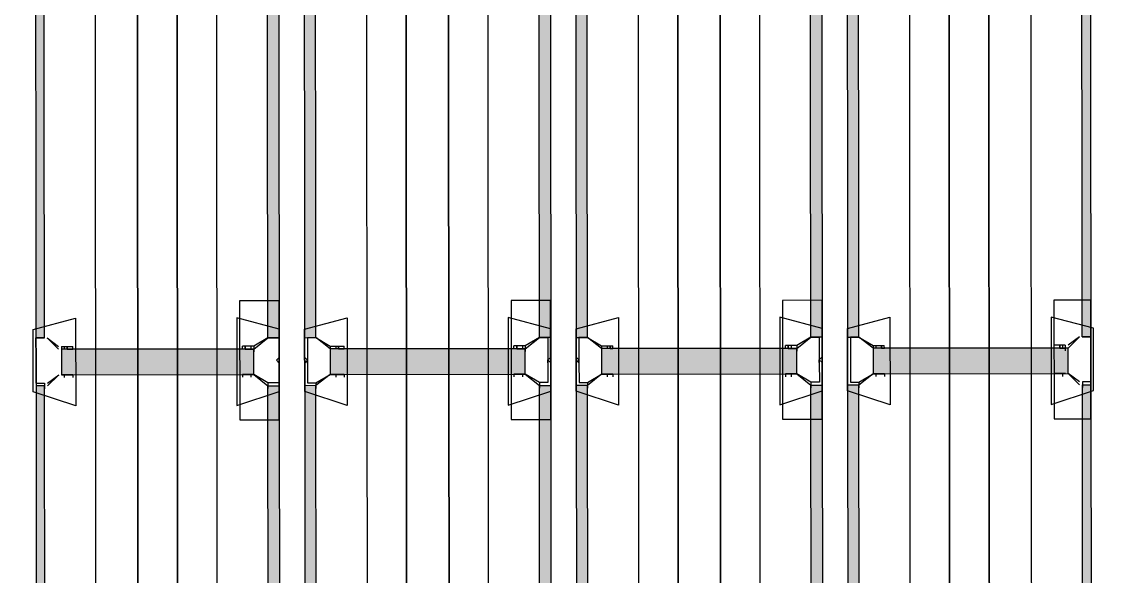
# Model space of a CAD drawing. Header units: feet. Extents: x -99009 to 3252343, y -11094690 to 9035152.
# Drawn here: x 2525079 to 2527069, y -1945439 to -1944415 of the extents above; entities that cross this region are included whole.
import ezdxf

# ---------------------------------------------------------------- set-up
doc = ezdxf.new("R2010")
doc.units = ezdxf.units.FT
doc.layers.add('1', color=1, linetype='Continuous')

# ---------------------------------------------------------------- blocks, each defined once
blk = doc.blocks.new('RM Stand 1')
at = {"transparency": 33554687}
for color, points in [(256, [(733127.3, -1126007.9), (734040.4, -1125992.3), (733127.3, -1125992.3)]), (256, [(733127.3, -1126007.9), (734040.4, -1126007.9), (734040.4, -1125992.3)]), (256, [(734129, -1126007.9), (735036.9, -1125992.3), (734129, -1125992.3)]), (256, [(734129, -1126007.9), (735036.9, -1126007.9), (735036.9, -1125992.3)]), (1, [(734108.2, -1126394), (734061.2, -1126034), (734061.2, -1126394)]), (1, [(734108.2, -1126394), (734108.2, -1126034), (734061.2, -1126034)]), (1, [(734108.2, -1126394), (734061.2, -1126034), (734061.2, -1126394)]), (1, [(734108.2, -1126394), (734108.2, -1126034), (734061.2, -1126034)]), (256, [(733127.3, -1126441), (734040.4, -1126420.1), (733127.3, -1126420.1)]), (256, [(733127.3, -1126441), (734040.4, -1126441), (734040.4, -1126420.1)]), (256, [(734129, -1126441), (735036.9, -1126420.1), (734129, -1126420.1)]), (256, [(734129, -1126441), (735036.9, -1126441), (735036.9, -1126420.1)]), (256, [(733127.3, -1126508.8), (734040.4, -1126487.9), (733127.3, -1126487.9)]), (256, [(733127.3, -1126508.8), (734040.4, -1126508.8), (734040.4, -1126487.9)]), (256, [(734129, -1126508.8), (735036.9, -1126487.9), (734129, -1126487.9)]), (256, [(734129, -1126508.8), (735036.9, -1126508.8), (735036.9, -1126487.9)]), (1, [(734108.2, -1126894.9), (734061.2, -1126534.9), (734061.2, -1126894.9)]), (1, [(734108.2, -1126894.9), (734108.2, -1126534.9), (734061.2, -1126534.9)]), (1, [(734108.2, -1126894.9), (734061.2, -1126534.9), (734061.2, -1126894.9)]), (1, [(734108.2, -1126894.9), (734108.2, -1126534.9), (734061.2, -1126534.9)]), (256, [(733127.3, -1126941.9), (734040.4, -1126921), (733127.3, -1126921)]), (256, [(733127.3, -1126941.9), (734040.4, -1126941.9), (734040.4, -1126921)]), (256, [(734129, -1126941.9), (735036.9, -1126921), (734129, -1126921)]), (256, [(734129, -1126941.9), (735036.9, -1126941.9), (735036.9, -1126921)]), (256, [(733127.3, -1127009.7), (734040.4, -1126988.8), (733127.3, -1126988.8)]), (256, [(733127.3, -1127009.7), (734040.4, -1127009.7), (734040.4, -1126988.8)]), (256, [(734129, -1127009.7), (735036.9, -1126988.8), (734129, -1126988.8)]), (256, [(734129, -1127009.7), (735036.9, -1127009.7), (735036.9, -1126988.8)]), (1, [(734108.2, -1127395.8), (734061.2, -1127035.8), (734061.2, -1127395.8)]), (1, [(734108.2, -1127395.8), (734108.2, -1127035.8), (734061.2, -1127035.8)]), (1, [(734108.2, -1127395.8), (734061.2, -1127035.8), (734061.2, -1127395.8)]), (1, [(734108.2, -1127395.8), (734108.2, -1127035.8), (734061.2, -1127035.8)]), (256, [(733127.3, -1127442.7), (734040.4, -1127421.9), (733127.3, -1127421.9)]), (256, [(733127.3, -1127442.7), (734040.4, -1127442.7), (734040.4, -1127421.9)]), (256, [(734129, -1127442.7), (735036.9, -1127421.9), (734129, -1127421.9)]), (256, [(734129, -1127442.7), (735036.9, -1127442.7), (735036.9, -1127421.9)]), (256, [(733127.3, -1127510.6), (734040.4, -1127489.7), (733127.3, -1127489.7)]), (256, [(733127.3, -1127510.6), (734040.4, -1127510.6), (734040.4, -1127489.7)]), (256, [(734129, -1127510.6), (735036.9, -1127489.7), (734129, -1127489.7)]), (256, [(734129, -1127510.6), (735036.9, -1127510.6), (735036.9, -1127489.7)]), (1, [(734108.2, -1127891.4), (734061.2, -1127536.6), (734061.2, -1127891.4)]), (1, [(734108.2, -1127891.4), (734108.2, -1127536.6), (734061.2, -1127536.6)]), (1, [(734108.2, -1127891.4), (734061.2, -1127536.6), (734061.2, -1127891.4)]), (1, [(734108.2, -1127891.4), (734108.2, -1127536.6), (734061.2, -1127536.6)]), (256, [(733127.3, -1127938.4), (734040.4, -1127922.7), (733127.3, -1127922.7)]), (256, [(733127.3, -1127938.4), (734040.4, -1127938.4), (734040.4, -1127922.7)]), (256, [(734129, -1127938.4), (735036.9, -1127922.7), (734129, -1127922.7)]), (256, [(734129, -1127938.4), (735036.9, -1127938.4), (735036.9, -1127922.7)])]:
    blk.add_hatch(color=color, dxfattribs=at).paths.add_polyline_path(points)
for points in [[(733127.3, -1125992.3), (734040.4, -1125992.3), (734040.4, -1126007.9), (733127.3, -1126007.9), (733127.3, -1125992.3), (733038.6, -1125992.3)], [(733972.5, -1125992.3), (733972.5, -1126060.1), (734191.7, -1126060.1), (734191.7, -1125992.3), (733972.5, -1125992.3)], [(733972.5, -1125992.3), (733972.5, -1126060.1), (734191.7, -1126060.1), (734191.7, -1125992.3), (733972.5, -1125992.3)], [(734024.7, -1125987.1), (734003.8, -1126065.3), (734165.6, -1126065.3), (734139.5, -1125987.1), (734024.7, -1125987.1)], [(734024.7, -1125987.1), (734003.8, -1126065.3), (734165.6, -1126065.3), (734139.5, -1125987.1), (734024.7, -1125987.1)], [(734129, -1125992.3), (735036.9, -1125992.3), (735036.9, -1126007.9), (734129, -1126007.9), (734129, -1125992.3), (734040.4, -1125992.3)], [(734040.4, -1126007.9), (734040.4, -1125992.3), (734040.4, -1126007.9)], [(734040.4, -1125992.3), (734076.9, -1125992.3), (734040.4, -1125992.3)], [(734040.4, -1125992.3), (734129, -1125992.3)], [(734040.4, -1126007.9), (734040.4, -1125992.3), (734040.4, -1126007.9)], [(734040.4, -1125992.3), (734076.9, -1125992.3), (734040.4, -1125992.3)], [(734076.9, -1125992.3), (734082.1, -1125992.3), (734076.9, -1125992.3)], [(734076.9, -1125992.3), (734082.1, -1125992.3), (734076.9, -1125992.3)], [(734082.1, -1125992.3), (734087.3, -1125992.3), (734082.1, -1125992.3)], [(734082.1, -1125992.3), (734087.3, -1125992.3), (734082.1, -1125992.3)], [(734123.8, -1125992.3), (734087.3, -1125992.3), (734129, -1125992.3)], [(734123.8, -1125992.3), (734087.3, -1125992.3), (734129, -1125992.3)], [(734123.8, -1125992.3), (734123.8, -1126007.9)], [(734123.8, -1125992.3), (734123.8, -1126007.9)], [(734129, -1126007.9), (734129, -1125992.3)], [(734129, -1126007.9), (734129, -1125992.3)], [(734061.2, -1126034), (734040.4, -1126013.2), (734056, -1126034)], [(734061.2, -1126034), (734040.4, -1126013.2), (734056, -1126034)], [(734123.8, -1126013.2), (734108.2, -1126034), (734129, -1126013.2)], [(734123.8, -1126013.2), (734108.2, -1126034), (734129, -1126013.2)], [(734123.8, -1126007.9), (734129, -1126007.9)], [(734123.8, -1126007.9), (734129, -1126007.9)], [(734129, -1126007.9), (734134.3, -1126007.9)], [(734129, -1126007.9), (734134.3, -1126007.9)], [(734056, -1126044.5), (734061.2, -1126044.5), (734061.2, -1126039.3)], [(734056, -1126039.3), (734056, -1126044.5)], [(734056, -1126039.3), (734061.2, -1126039.3)], [(734056, -1126044.5), (734061.2, -1126044.5), (734061.2, -1126039.3)], [(734056, -1126039.3), (734056, -1126044.5)], [(734056, -1126039.3), (734061.2, -1126039.3)], [(734108.2, -1126394), (734108.2, -1126034), (734061.2, -1126034), (734061.2, -1126394), (734108.2, -1126394)], [(734108.2, -1126394), (734108.2, -1126034), (734061.2, -1126034), (734061.2, -1126394), (734108.2, -1126394)], [(734061.2, -1126039.3), (734066.4, -1126039.3)], [(734061.2, -1126039.3), (734066.4, -1126039.3)], [(734108.2, -1126039.3), (734108.2, -1126044.5), (734108.2, -1126039.3)], [(734108.2, -1126039.3), (734108.2, -1126044.5), (734108.2, -1126039.3)], [(734056, -1126049.7), (734061.2, -1126049.7), (734061.2, -1126044.5)], [(734056, -1126044.5), (734056, -1126049.7)], [(734056, -1126044.5), (734061.2, -1126044.5)], [(734056, -1126049.7), (734061.2, -1126049.7), (734061.2, -1126044.5)], [(734056, -1126044.5), (734056, -1126049.7)], [(734056, -1126044.5), (734061.2, -1126044.5)], [(734061.2, -1126049.7), (734056, -1126049.7), (734056, -1126060.1)], [(734061.2, -1126049.7), (734061.2, -1126060.1), (734056, -1126060.1)], [(734061.2, -1126049.7), (734056, -1126049.7), (734056, -1126060.1)], [(734061.2, -1126049.7), (734061.2, -1126060.1), (734056, -1126060.1)], [(734108.2, -1126049.7), (734108.2, -1126044.5), (734108.2, -1126049.7)], [(734108.2, -1126044.5), (734113.4, -1126044.5)], [(734108.2, -1126044.5), (734113.4, -1126044.5)], [(734108.2, -1126049.7), (734108.2, -1126044.5), (734108.2, -1126049.7)], [(734108.2, -1126044.5), (734113.4, -1126044.5)], [(734108.2, -1126044.5), (734113.4, -1126044.5)], [(734108.2, -1126049.7), (734108.2, -1126060.1), (734108.2, -1126049.7)], [(734108.2, -1126049.7), (734108.2, -1126060.1), (734108.2, -1126049.7)], [(734108.2, -1126060.1), (734113.4, -1126060.1)], [(734108.2, -1126060.1), (734113.4, -1126060.1)], [(732584.7, -1126180.1), (738584.7, -1126180.1), (738584.7, -1126101.9), (732584.7, -1126101.9), (732584.7, -1126180.1)], [(732584.7, -1126253.2), (738584.7, -1126253.2), (738584.7, -1126180.1), (732584.7, -1126180.1), (732584.7, -1126253.2)], [(732584.7, -1126326.2), (738584.7, -1126326.2), (738584.7, -1126253.2), (732584.7, -1126253.2), (732584.7, -1126326.2)], [(734024.7, -1126441), (734003.8, -1126362.7), (734165.6, -1126362.7), (734139.5, -1126441), (734024.7, -1126441)], [(734024.7, -1126441), (734003.8, -1126362.7), (734165.6, -1126362.7), (734139.5, -1126441), (734024.7, -1126441)], [(734061.2, -1126378.4), (734056, -1126378.4), (734056, -1126373.2)], [(734061.2, -1126378.4), (734061.2, -1126373.2), (734056, -1126373.2)], [(734061.2, -1126378.4), (734056, -1126378.4), (734056, -1126373.2)], [(734061.2, -1126378.4), (734061.2, -1126373.2), (734056, -1126373.2)], [(734056, -1126378.4), (734061.2, -1126378.4), (734061.2, -1126383.6), (734061.2, -1126388.8)], [(734056, -1126388.8), (734056, -1126383.6), (734056, -1126378.4)], [(734056, -1126378.4), (734061.2, -1126378.4), (734061.2, -1126383.6), (734061.2, -1126388.8)], [(734056, -1126388.8), (734056, -1126383.6), (734056, -1126378.4)], [(734108.2, -1126378.4), (734108.2, -1126373.2), (734108.2, -1126378.4)], [(734108.2, -1126373.2), (734113.4, -1126373.2)], [(734108.2, -1126378.4), (734108.2, -1126373.2), (734108.2, -1126378.4)], [(734108.2, -1126373.2), (734113.4, -1126373.2)], [(734108.2, -1126378.4), (734108.2, -1126383.6), (734108.2, -1126388.8), (734108.2, -1126383.6), (734108.2, -1126378.4)], [(734108.2, -1126378.4), (734108.2, -1126383.6), (734108.2, -1126388.8), (734108.2, -1126383.6), (734108.2, -1126378.4)], [(734061.2, -1126394), (734040.4, -1126420.1), (734056, -1126394)], [(734061.2, -1126394), (734040.4, -1126420.1), (734056, -1126394)], [(734056, -1126388.8), (734061.2, -1126388.8)], [(734056, -1126388.8), (734061.2, -1126388.8), (734061.2, -1126394)], [(734056, -1126394), (734056, -1126388.8)], [(734056, -1126388.8), (734061.2, -1126388.8)], [(734056, -1126388.8), (734061.2, -1126388.8), (734061.2, -1126394)], [(734056, -1126394), (734056, -1126388.8)], [(734056, -1126394), (734061.2, -1126394)], [(734056, -1126394), (734061.2, -1126394)], [(734061.2, -1126394), (734066.4, -1126394)], [(734061.2, -1126394), (734066.4, -1126394)], [(734108.2, -1126388.8), (734113.4, -1126388.8)], [(734108.2, -1126394), (734108.2, -1126388.8), (734108.2, -1126394)], [(734108.2, -1126388.8), (734113.4, -1126388.8)], [(734108.2, -1126388.8), (734113.4, -1126388.8)], [(734108.2, -1126394), (734108.2, -1126388.8), (734108.2, -1126394)], [(734108.2, -1126388.8), (734113.4, -1126388.8)], [(734123.8, -1126420.1), (734108.2, -1126394), (734129, -1126420.1)], [(734123.8, -1126420.1), (734108.2, -1126394), (734129, -1126420.1)], [(733127.3, -1126441), (734040.4, -1126441), (734040.4, -1126420.1), (733127.3, -1126420.1), (733127.3, -1126441)], [(734040.4, -1126420.1), (734040.4, -1126435.8)], [(734040.4, -1126441), (734040.4, -1126420.1)], [(734040.4, -1126420.1), (734040.4, -1126435.8)], [(734040.4, -1126441), (734040.4, -1126420.1)], [(734123.8, -1126435.8), (734123.8, -1126420.1)], [(734123.8, -1126420.1), (734129, -1126420.1)], [(734123.8, -1126435.8), (734123.8, -1126420.1)], [(734123.8, -1126420.1), (734129, -1126420.1)], [(734129, -1126441), (735036.9, -1126441), (735036.9, -1126420.1), (734129, -1126420.1), (734129, -1126441)], [(734129, -1126420.1), (734129, -1126441)], [(734129, -1126420.1), (734134.3, -1126420.1)], [(734129, -1126420.1), (734129, -1126441)], [(734129, -1126420.1), (734134.3, -1126420.1)], [(734040.4, -1126435.8), (734076.9, -1126435.8)], [(734040.4, -1126435.8), (734076.9, -1126435.8)], [(734040.4, -1126441), (734129, -1126441)], [(734076.9, -1126441), (734040.4, -1126441)], [(734040.4, -1126441), (734129, -1126441)], [(734076.9, -1126441), (734040.4, -1126441)], [(734076.9, -1126435.8), (734082.1, -1126435.8)], [(734076.9, -1126435.8), (734082.1, -1126435.8)], [(734076.9, -1126441), (734082.1, -1126441)], [(734076.9, -1126441), (734082.1, -1126441)], [(734082.1, -1126435.8), (734087.3, -1126435.8)], [(734082.1, -1126435.8), (734087.3, -1126435.8)], [(734087.3, -1126441), (734082.1, -1126441)], [(734087.3, -1126441), (734082.1, -1126441)], [(734087.3, -1126435.8), (734123.8, -1126435.8)], [(734087.3, -1126435.8), (734123.8, -1126435.8)], [(734129, -1126441), (734087.3, -1126441)], [(734129, -1126441), (734087.3, -1126441)], [(733127.3, -1126487.9), (734040.4, -1126487.9), (734040.4, -1126508.8), (733127.3, -1126508.8), (733127.3, -1126487.9), (733038.6, -1126487.9)], [(733972.5, -1126487.9), (733972.5, -1126561), (734191.7, -1126561), (734191.7, -1126487.9), (733972.5, -1126487.9)], [(733972.5, -1126487.9), (733972.5, -1126561), (734191.7, -1126561), (734191.7, -1126487.9), (733972.5, -1126487.9)], [(734024.7, -1126487.9), (734003.8, -1126566.2), (734165.6, -1126566.2), (734139.5, -1126487.9), (734024.7, -1126487.9)], [(734024.7, -1126487.9), (734003.8, -1126566.2), (734165.6, -1126566.2), (734139.5, -1126487.9), (734024.7, -1126487.9)], [(734129, -1126487.9), (735036.9, -1126487.9), (735036.9, -1126508.8), (734129, -1126508.8), (734129, -1126487.9), (734040.4, -1126487.9)], [(734040.4, -1126487.9), (734040.4, -1126508.8)], [(734076.9, -1126487.9), (734040.4, -1126487.9)], [(734040.4, -1126487.9), (734129, -1126487.9)], [(734040.4, -1126487.9), (734040.4, -1126508.8)], [(734076.9, -1126487.9), (734040.4, -1126487.9)], [(734040.4, -1126508.8), (734040.4, -1126493.2)], [(734040.4, -1126493.2), (734076.9, -1126493.2)], [(734040.4, -1126508.8), (734040.4, -1126493.2)], [(734040.4, -1126493.2), (734076.9, -1126493.2)], [(734076.9, -1126493.2), (734082.1, -1126493.2), (734076.9, -1126487.9)], [(734076.9, -1126493.2), (734082.1, -1126493.2), (734076.9, -1126487.9)], [(734082.1, -1126487.9), (734087.3, -1126487.9)], [(734087.3, -1126493.2), (734082.1, -1126493.2), (734087.3, -1126487.9)], [(734082.1, -1126487.9), (734087.3, -1126487.9)], [(734087.3, -1126493.2), (734082.1, -1126493.2), (734087.3, -1126487.9)], [(734082.1, -1126493.2), (734087.3, -1126493.2)], [(734082.1, -1126493.2), (734087.3, -1126493.2)], [(734129, -1126487.9), (734087.3, -1126487.9)], [(734129, -1126487.9), (734087.3, -1126487.9)], [(734087.3, -1126493.2), (734123.8, -1126493.2)], [(734087.3, -1126493.2), (734123.8, -1126493.2)], [(734123.8, -1126493.2), (734123.8, -1126508.8)], [(734123.8, -1126493.2), (734123.8, -1126508.8)], [(734129, -1126508.8), (734129, -1126487.9)], [(734129, -1126508.8), (734129, -1126487.9)], [(734061.2, -1126534.9), (734040.4, -1126508.8), (734056, -1126534.9)], [(734061.2, -1126534.9), (734040.4, -1126508.8), (734056, -1126534.9)], [(734123.8, -1126508.8), (734108.2, -1126534.9), (734129, -1126508.8)], [(734123.8, -1126508.8), (734108.2, -1126534.9), (734129, -1126508.8)], [(734123.8, -1126508.8), (734129, -1126508.8)], [(734123.8, -1126508.8), (734129, -1126508.8)], [(734129, -1126508.8), (734134.3, -1126508.8)], [(734129, -1126508.8), (734134.3, -1126508.8)], [(734056, -1126545.3), (734061.2, -1126545.3), (734061.2, -1126534.9)], [(734056, -1126534.9), (734056, -1126545.3)], [(734056, -1126534.9), (734061.2, -1126534.9)], [(734056, -1126545.3), (734061.2, -1126545.3), (734061.2, -1126534.9)], [(734056, -1126534.9), (734056, -1126545.3)], [(734056, -1126534.9), (734061.2, -1126534.9)], [(734061.2, -1126534.9), (734066.4, -1126534.9)], [(734108.2, -1126894.9), (734108.2, -1126534.9), (734061.2, -1126534.9), (734061.2, -1126894.9), (734108.2, -1126894.9)], [(734061.2, -1126534.9), (734066.4, -1126534.9)], [(734108.2, -1126894.9), (734108.2, -1126534.9), (734061.2, -1126534.9), (734061.2, -1126894.9), (734108.2, -1126894.9)], [(734108.2, -1126534.9), (734108.2, -1126545.3), (734108.2, -1126534.9)], [(734108.2, -1126534.9), (734108.2, -1126545.3), (734108.2, -1126534.9)], [(734056, -1126550.6), (734061.2, -1126550.6), (734061.2, -1126545.3)], [(734056, -1126545.3), (734056, -1126550.6)], [(734056, -1126545.3), (734061.2, -1126545.3)], [(734056, -1126550.6), (734061.2, -1126550.6), (734061.2, -1126545.3)], [(734056, -1126545.3), (734056, -1126550.6)], [(734056, -1126545.3), (734061.2, -1126545.3)], [(734061.2, -1126550.6), (734056, -1126550.6), (734056, -1126555.8)], [(734061.2, -1126550.6), (734061.2, -1126555.8), (734056, -1126555.8)], [(734061.2, -1126550.6), (734056, -1126550.6), (734056, -1126555.8)], [(734061.2, -1126550.6), (734061.2, -1126555.8), (734056, -1126555.8)], [(734108.2, -1126550.6), (734108.2, -1126545.3), (734108.2, -1126550.6)], [(734108.2, -1126545.3), (734113.4, -1126545.3)], [(734108.2, -1126545.3), (734113.4, -1126545.3)], [(734108.2, -1126550.6), (734108.2, -1126545.3), (734108.2, -1126550.6)], [(734108.2, -1126545.3), (734113.4, -1126545.3)], [(734108.2, -1126545.3), (734113.4, -1126545.3)], [(734108.2, -1126550.6), (734108.2, -1126555.8), (734108.2, -1126550.6)], [(734108.2, -1126550.6), (734108.2, -1126555.8), (734108.2, -1126550.6)], [(734108.2, -1126555.8), (734113.4, -1126555.8)], [(734108.2, -1126555.8), (734113.4, -1126555.8)], [(732584.7, -1126675.8), (738584.7, -1126675.8), (738584.7, -1126602.7), (732584.7, -1126602.7), (732584.7, -1126675.8)], [(732584.7, -1126754), (738584.7, -1126754), (738584.7, -1126675.8), (732584.7, -1126675.8), (732584.7, -1126754)], [(732584.7, -1126827.1), (738584.7, -1126827.1), (738584.7, -1126754), (732584.7, -1126754), (732584.7, -1126827.1)], [(734024.7, -1126941.9), (734003.8, -1126863.6), (734165.6, -1126863.6), (734139.5, -1126941.9), (734024.7, -1126941.9)], [(734024.7, -1126941.9), (734003.8, -1126863.6), (734165.6, -1126863.6), (734139.5, -1126941.9), (734024.7, -1126941.9)], [(734061.2, -1126879.2), (734056, -1126879.2), (734056, -1126874)], [(734061.2, -1126879.2), (734061.2, -1126874), (734056, -1126874)], [(734061.2, -1126879.2), (734056, -1126879.2), (734056, -1126874)], [(734061.2, -1126879.2), (734061.2, -1126874), (734056, -1126874)], [(734056, -1126879.2), (734061.2, -1126879.2), (734061.2, -1126884.5)], [(734056, -1126884.5), (734056, -1126879.2)], [(734056, -1126879.2), (734061.2, -1126879.2), (734061.2, -1126884.5)], [(734056, -1126884.5), (734056, -1126879.2)], [(734108.2, -1126879.2), (734108.2, -1126874), (734108.2, -1126879.2)], [(734108.2, -1126874), (734113.4, -1126874)], [(734108.2, -1126879.2), (734108.2, -1126874), (734108.2, -1126879.2)], [(734108.2, -1126874), (734113.4, -1126874)], [(734108.2, -1126879.2), (734108.2, -1126884.5), (734108.2, -1126879.2)], [(734108.2, -1126879.2), (734108.2, -1126884.5), (734108.2, -1126879.2)], [(734061.2, -1126894.9), (734040.4, -1126921), (734056, -1126894.9)], [(734061.2, -1126894.9), (734040.4, -1126921), (734056, -1126894.9)], [(734056, -1126884.5), (734061.2, -1126884.5)], [(734056, -1126884.5), (734061.2, -1126884.5), (734061.2, -1126894.9)], [(734056, -1126894.9), (734056, -1126884.5)], [(734056, -1126884.5), (734061.2, -1126884.5)], [(734056, -1126884.5), (734061.2, -1126884.5), (734061.2, -1126894.9)], [(734056, -1126894.9), (734056, -1126884.5)], [(734056, -1126894.9), (734061.2, -1126894.9)], [(734056, -1126894.9), (734061.2, -1126894.9)], [(734061.2, -1126894.9), (734066.4, -1126894.9)], [(734061.2, -1126894.9), (734066.4, -1126894.9)], [(734108.2, -1126884.5), (734113.4, -1126884.5)], [(734108.2, -1126894.9), (734108.2, -1126884.5), (734108.2, -1126894.9)], [(734108.2, -1126884.5), (734113.4, -1126884.5)], [(734108.2, -1126884.5), (734113.4, -1126884.5)], [(734108.2, -1126894.9), (734108.2, -1126884.5), (734108.2, -1126894.9)], [(734108.2, -1126884.5), (734113.4, -1126884.5)], [(734123.8, -1126921), (734108.2, -1126894.9), (734129, -1126921)], [(734123.8, -1126921), (734108.2, -1126894.9), (734129, -1126921)], [(733127.3, -1126941.9), (734040.4, -1126941.9), (734040.4, -1126921), (733127.3, -1126921), (733127.3, -1126941.9)], [(734040.4, -1126921), (734040.4, -1126936.6)], [(734040.4, -1126941.9), (734040.4, -1126921)], [(734040.4, -1126921), (734040.4, -1126936.6)], [(734040.4, -1126941.9), (734040.4, -1126921)], [(734040.4, -1126936.6), (734076.9, -1126936.6)], [(734040.4, -1126936.6), (734076.9, -1126936.6)], [(734076.9, -1126936.6), (734082.1, -1126936.6), (734076.9, -1126941.9)], [(734076.9, -1126936.6), (734082.1, -1126936.6), (734076.9, -1126941.9)], [(734082.1, -1126936.6), (734087.3, -1126936.6)], [(734087.3, -1126936.6), (734082.1, -1126936.6), (734087.3, -1126941.9)], [(734082.1, -1126936.6), (734087.3, -1126936.6)], [(734087.3, -1126936.6), (734082.1, -1126936.6), (734087.3, -1126941.9)], [(734087.3, -1126936.6), (734123.8, -1126936.6)], [(734087.3, -1126936.6), (734123.8, -1126936.6)], [(734123.8, -1126936.6), (734123.8, -1126921)], [(734123.8, -1126921), (734129, -1126921)], [(734123.8, -1126936.6), (734123.8, -1126921)], [(734123.8, -1126921), (734129, -1126921)], [(734129, -1126941.9), (735036.9, -1126941.9), (735036.9, -1126921), (734129, -1126921), (734129, -1126941.9)], [(734129, -1126921), (734129, -1126941.9)], [(734129, -1126921), (734134.3, -1126921)], [(734129, -1126921), (734129, -1126941.9)], [(734129, -1126921), (734134.3, -1126921)], [(734040.4, -1126941.9), (734129, -1126941.9)], [(734076.9, -1126941.9), (734040.4, -1126941.9)], [(734040.4, -1126941.9), (734129, -1126941.9)], [(734076.9, -1126941.9), (734040.4, -1126941.9)], [(734082.1, -1126941.9), (734087.3, -1126941.9)], [(734082.1, -1126941.9), (734087.3, -1126941.9)], [(734129, -1126941.9), (734087.3, -1126941.9)], [(734129, -1126941.9), (734087.3, -1126941.9)], [(733127.3, -1126988.8), (734040.4, -1126988.8), (734040.4, -1127009.7), (733127.3, -1127009.7), (733127.3, -1126988.8)], [(733972.5, -1126988.8), (733972.5, -1127061.9), (734191.7, -1127061.9), (734191.7, -1126988.8), (733972.5, -1126988.8)], [(733972.5, -1126988.8), (733972.5, -1127061.9), (734191.7, -1127061.9), (734191.7, -1126988.8), (733972.5, -1126988.8)], [(734024.7, -1126988.8), (734003.8, -1127067.1), (734165.6, -1127067.1), (734139.5, -1126988.8), (734024.7, -1126988.8)], [(734024.7, -1126988.8), (734003.8, -1127067.1), (734165.6, -1127067.1), (734139.5, -1126988.8), (734024.7, -1126988.8)], [(734040.4, -1126988.8), (734129, -1126988.8)], [(734040.4, -1126988.8), (734040.4, -1127009.7)], [(734076.9, -1126988.8), (734040.4, -1126988.8)], [(734040.4, -1126988.8), (734129, -1126988.8)], [(734040.4, -1126988.8), (734040.4, -1127009.7)], [(734076.9, -1126988.8), (734040.4, -1126988.8)], [(734040.4, -1127009.7), (734040.4, -1126994)], [(734040.4, -1126994), (734076.9, -1126994)], [(734040.4, -1127009.7), (734040.4, -1126994)], [(734040.4, -1126994), (734076.9, -1126994)], [(734076.9, -1126994), (734082.1, -1126994), (734076.9, -1126988.8)], [(734076.9, -1126994), (734082.1, -1126994), (734076.9, -1126988.8)], [(734082.1, -1126988.8), (734087.3, -1126988.8)], [(734087.3, -1126994), (734082.1, -1126994), (734087.3, -1126988.8)], [(734082.1, -1126988.8), (734087.3, -1126988.8)], [(734087.3, -1126994), (734082.1, -1126994), (734087.3, -1126988.8)], [(734082.1, -1126994), (734087.3, -1126994)], [(734082.1, -1126994), (734087.3, -1126994)], [(734129, -1126988.8), (734087.3, -1126988.8)], [(734129, -1126988.8), (734087.3, -1126988.8)], [(734087.3, -1126994), (734123.8, -1126994)], [(734087.3, -1126994), (734123.8, -1126994)], [(734123.8, -1126994), (734123.8, -1127009.7)], [(734123.8, -1126994), (734123.8, -1127009.7)], [(734129, -1126988.8), (735036.9, -1126988.8), (735036.9, -1127009.7), (734129, -1127009.7), (734129, -1126988.8)], [(734129, -1127009.7), (734129, -1126988.8)], [(734129, -1127009.7), (734129, -1126988.8)], [(734061.2, -1127035.8), (734040.4, -1127009.7), (734056, -1127035.8)], [(734061.2, -1127035.8), (734040.4, -1127009.7), (734056, -1127035.8)], [(734123.8, -1127009.7), (734108.2, -1127035.8), (734129, -1127009.7)], [(734123.8, -1127009.7), (734108.2, -1127035.8), (734129, -1127009.7)], [(734123.8, -1127009.7), (734129, -1127009.7)], [(734123.8, -1127009.7), (734129, -1127009.7)], [(734129, -1127009.7), (734134.3, -1127009.7)], [(734129, -1127009.7), (734134.3, -1127009.7)], [(734056, -1127041), (734061.2, -1127041), (734061.2, -1127035.8)], [(734056, -1127035.8), (734056, -1127041)], [(734056, -1127035.8), (734061.2, -1127035.8)], [(734056, -1127041), (734061.2, -1127041), (734061.2, -1127035.8)], [(734056, -1127035.8), (734056, -1127041)], [(734056, -1127035.8), (734061.2, -1127035.8)], [(734061.2, -1127035.8), (734066.4, -1127035.8)], [(734108.2, -1127395.8), (734108.2, -1127035.8), (734061.2, -1127035.8), (734061.2, -1127395.8), (734108.2, -1127395.8)], [(734061.2, -1127035.8), (734066.4, -1127035.8)], [(734108.2, -1127395.8), (734108.2, -1127035.8), (734061.2, -1127035.8), (734061.2, -1127395.8), (734108.2, -1127395.8)], [(734108.2, -1127035.8), (734108.2, -1127041), (734108.2, -1127035.8)], [(734108.2, -1127035.8), (734108.2, -1127041), (734108.2, -1127035.8)], [(734056, -1127051.4), (734061.2, -1127051.4), (734061.2, -1127046.2), (734061.2, -1127041)], [(734056, -1127041), (734056, -1127046.2), (734056, -1127051.4)], [(734056, -1127041), (734061.2, -1127041)], [(734056, -1127051.4), (734061.2, -1127051.4), (734061.2, -1127046.2), (734061.2, -1127041)], [(734056, -1127041), (734056, -1127046.2), (734056, -1127051.4)], [(734056, -1127041), (734061.2, -1127041)], [(734061.2, -1127051.4), (734056, -1127051.4), (734056, -1127056.6)], [(734061.2, -1127051.4), (734061.2, -1127056.6), (734056, -1127056.6)], [(734061.2, -1127051.4), (734056, -1127051.4), (734056, -1127056.6)], [(734061.2, -1127051.4), (734061.2, -1127056.6), (734056, -1127056.6)], [(734108.2, -1127051.4), (734108.2, -1127046.2), (734108.2, -1127041), (734108.2, -1127046.2), (734108.2, -1127051.4)], [(734108.2, -1127041), (734113.4, -1127041)], [(734108.2, -1127041), (734113.4, -1127041)], [(734108.2, -1127051.4), (734108.2, -1127046.2), (734108.2, -1127041), (734108.2, -1127046.2), (734108.2, -1127051.4)], [(734108.2, -1127041), (734113.4, -1127041)], [(734108.2, -1127041), (734113.4, -1127041)], [(734108.2, -1127051.4), (734108.2, -1127056.6), (734108.2, -1127051.4)], [(734108.2, -1127051.4), (734108.2, -1127056.6), (734108.2, -1127051.4)], [(734108.2, -1127056.6), (734113.4, -1127056.6)], [(734108.2, -1127056.6), (734113.4, -1127056.6)], [(732584.7, -1127176.6), (738584.7, -1127176.6), (738584.7, -1127103.6), (732584.7, -1127103.6), (732584.7, -1127176.6)], [(732584.7, -1127254.9), (738584.7, -1127254.9), (738584.7, -1127176.6), (732584.7, -1127176.6), (732584.7, -1127254.9)], [(732584.7, -1127327.9), (738584.7, -1127327.9), (738584.7, -1127254.9), (732584.7, -1127254.9), (732584.7, -1127327.9)], [(734024.7, -1127442.7), (734003.8, -1127364.5), (734165.6, -1127364.5), (734139.5, -1127442.7), (734024.7, -1127442.7)], [(734024.7, -1127442.7), (734003.8, -1127364.5), (734165.6, -1127364.5), (734139.5, -1127442.7), (734024.7, -1127442.7)], [(734061.2, -1127380.1), (734056, -1127380.1), (734056, -1127369.7)], [(734061.2, -1127380.1), (734061.2, -1127369.7), (734056, -1127369.7)], [(734061.2, -1127380.1), (734056, -1127380.1), (734056, -1127369.7)], [(734061.2, -1127380.1), (734061.2, -1127369.7), (734056, -1127369.7)], [(734108.2, -1127380.1), (734108.2, -1127369.7), (734108.2, -1127380.1)], [(734108.2, -1127369.7), (734113.4, -1127369.7)], [(734108.2, -1127380.1), (734108.2, -1127369.7), (734108.2, -1127380.1)], [(734108.2, -1127369.7), (734113.4, -1127369.7)], [(734061.2, -1127395.8), (734040.4, -1127421.9), (734056, -1127395.8)], [(734061.2, -1127395.8), (734040.4, -1127421.9), (734056, -1127395.8)], [(734056, -1127380.1), (734061.2, -1127380.1), (734061.2, -1127385.3)], [(734056, -1127385.3), (734056, -1127380.1)], [(734056, -1127380.1), (734061.2, -1127380.1), (734061.2, -1127385.3)], [(734056, -1127385.3), (734056, -1127380.1)], [(734056, -1127385.3), (734061.2, -1127385.3)], [(734056, -1127385.3), (734061.2, -1127385.3), (734061.2, -1127395.8)], [(734056, -1127395.8), (734056, -1127385.3)], [(734056, -1127385.3), (734061.2, -1127385.3)], [(734056, -1127385.3), (734061.2, -1127385.3), (734061.2, -1127395.8)], [(734056, -1127395.8), (734056, -1127385.3)], [(734056, -1127395.8), (734061.2, -1127395.8)], [(734056, -1127395.8), (734061.2, -1127395.8)], [(734061.2, -1127395.8), (734066.4, -1127395.8)], [(734061.2, -1127395.8), (734066.4, -1127395.8)], [(734108.2, -1127380.1), (734108.2, -1127385.3), (734108.2, -1127380.1)], [(734108.2, -1127380.1), (734108.2, -1127385.3), (734108.2, -1127380.1)], [(734108.2, -1127385.3), (734113.4, -1127385.3)], [(734108.2, -1127395.8), (734108.2, -1127385.3), (734108.2, -1127395.8)], [(734108.2, -1127385.3), (734113.4, -1127385.3)], [(734108.2, -1127385.3), (734113.4, -1127385.3)], [(734108.2, -1127395.8), (734108.2, -1127385.3), (734108.2, -1127395.8)], [(734108.2, -1127385.3), (734113.4, -1127385.3)], [(734123.8, -1127421.9), (734108.2, -1127395.8), (734129, -1127421.9)], [(734123.8, -1127421.9), (734108.2, -1127395.8), (734129, -1127421.9)], [(733127.3, -1127442.7), (734040.4, -1127442.7), (734040.4, -1127421.9), (733127.3, -1127421.9), (733127.3, -1127442.7)], [(734040.4, -1127421.9), (734040.4, -1127437.5)], [(734040.4, -1127442.7), (734040.4, -1127421.9)], [(734040.4, -1127421.9), (734040.4, -1127437.5)], [(734040.4, -1127442.7), (734040.4, -1127421.9)], [(734040.4, -1127437.5), (734076.9, -1127437.5)], [(734040.4, -1127437.5), (734076.9, -1127437.5)], [(734076.9, -1127437.5), (734082.1, -1127437.5), (734076.9, -1127442.7)], [(734076.9, -1127437.5), (734082.1, -1127437.5), (734076.9, -1127442.7)], [(734082.1, -1127437.5), (734087.3, -1127437.5)], [(734087.3, -1127437.5), (734082.1, -1127437.5), (734087.3, -1127442.7)], [(734082.1, -1127437.5), (734087.3, -1127437.5)], [(734087.3, -1127437.5), (734082.1, -1127437.5), (734087.3, -1127442.7)], [(734087.3, -1127437.5), (734123.8, -1127437.5)], [(734087.3, -1127437.5), (734123.8, -1127437.5)], [(734123.8, -1127437.5), (734123.8, -1127421.9)], [(734123.8, -1127421.9), (734129, -1127421.9)], [(734123.8, -1127437.5), (734123.8, -1127421.9)], [(734123.8, -1127421.9), (734129, -1127421.9)], [(734129, -1127442.7), (735036.9, -1127442.7), (735036.9, -1127421.9), (734129, -1127421.9), (734129, -1127442.7)], [(734129, -1127421.9), (734129, -1127442.7)], [(734129, -1127421.9), (734134.3, -1127421.9)], [(734129, -1127421.9), (734129, -1127442.7)], [(734129, -1127421.9), (734134.3, -1127421.9)], [(734040.4, -1127442.7), (734129, -1127442.7)], [(734076.9, -1127442.7), (734040.4, -1127442.7)], [(734040.4, -1127442.7), (734129, -1127442.7)], [(734076.9, -1127442.7), (734040.4, -1127442.7)], [(734082.1, -1127442.7), (734087.3, -1127442.7)], [(734082.1, -1127442.7), (734087.3, -1127442.7)], [(734129, -1127442.7), (734087.3, -1127442.7)], [(734129, -1127442.7), (734087.3, -1127442.7)], [(733127.3, -1127489.7), (734040.4, -1127489.7), (734040.4, -1127510.6), (733127.3, -1127510.6), (733127.3, -1127489.7)], [(733972.5, -1127489.7), (733972.5, -1127562.7), (734191.7, -1127562.7), (734191.7, -1127489.7), (733972.5, -1127489.7)], [(733972.5, -1127489.7), (733972.5, -1127562.7), (734191.7, -1127562.7), (734191.7, -1127489.7), (733972.5, -1127489.7)], [(734024.7, -1127489.7), (734003.8, -1127567.9), (734165.6, -1127567.9), (734139.5, -1127489.7), (734024.7, -1127489.7)], [(734024.7, -1127489.7), (734003.8, -1127567.9), (734165.6, -1127567.9), (734139.5, -1127489.7), (734024.7, -1127489.7)], [(734040.4, -1127489.7), (734129, -1127489.7)], [(734040.4, -1127510.6), (734040.4, -1127489.7), (734040.4, -1127510.6)], [(734040.4, -1127489.7), (734076.9, -1127489.7), (734040.4, -1127489.7)], [(734040.4, -1127489.7), (734129, -1127489.7)], [(734040.4, -1127510.6), (734040.4, -1127489.7), (734040.4, -1127510.6)], [(734040.4, -1127489.7), (734076.9, -1127489.7), (734040.4, -1127489.7)], [(734082.1, -1127494.9), (734076.9, -1127489.7), (734082.1, -1127489.7)], [(734082.1, -1127494.9), (734076.9, -1127489.7), (734082.1, -1127489.7)], [(734082.1, -1127494.9), (734087.3, -1127489.7), (734082.1, -1127489.7)], [(734082.1, -1127494.9), (734087.3, -1127489.7), (734082.1, -1127489.7)], [(734123.8, -1127489.7), (734087.3, -1127489.7), (734129, -1127489.7)], [(734123.8, -1127489.7), (734087.3, -1127489.7), (734129, -1127489.7)], [(734123.8, -1127489.7), (734123.8, -1127510.6)], [(734123.8, -1127489.7), (734123.8, -1127510.6)], [(734129, -1127489.7), (735036.9, -1127489.7), (735036.9, -1127510.6), (734129, -1127510.6), (734129, -1127489.7)], [(734129, -1127510.6), (734129, -1127489.7)], [(734129, -1127510.6), (734129, -1127489.7)], [(734061.2, -1127536.6), (734040.4, -1127510.6), (734056, -1127536.6)], [(734061.2, -1127536.6), (734040.4, -1127510.6), (734056, -1127536.6)], [(734123.8, -1127510.6), (734108.2, -1127536.6), (734129, -1127510.6)], [(734123.8, -1127510.6), (734108.2, -1127536.6), (734129, -1127510.6)], [(734123.8, -1127510.6), (734129, -1127510.6)], [(734123.8, -1127510.6), (734129, -1127510.6)], [(734129, -1127510.6), (734134.3, -1127510.6)], [(734129, -1127510.6), (734134.3, -1127510.6)], [(734056, -1127541.9), (734061.2, -1127541.9), (734061.2, -1127536.6)], [(734056, -1127536.6), (734056, -1127541.9)], [(734056, -1127536.6), (734061.2, -1127536.6)], [(734056, -1127541.9), (734061.2, -1127541.9), (734061.2, -1127536.6)], [(734056, -1127536.6), (734056, -1127541.9)], [(734056, -1127536.6), (734061.2, -1127536.6)], [(734061.2, -1127536.6), (734066.4, -1127536.6)], [(734108.2, -1127891.4), (734108.2, -1127536.6), (734061.2, -1127536.6), (734061.2, -1127891.4), (734108.2, -1127891.4)], [(734061.2, -1127536.6), (734066.4, -1127536.6)], [(734108.2, -1127891.4), (734108.2, -1127536.6), (734061.2, -1127536.6), (734061.2, -1127891.4), (734108.2, -1127891.4)], [(734108.2, -1127536.6), (734108.2, -1127541.9), (734108.2, -1127536.6)], [(734108.2, -1127536.6), (734108.2, -1127541.9), (734108.2, -1127536.6)], [(734056, -1127552.3), (734061.2, -1127552.3), (734061.2, -1127547.1), (734061.2, -1127541.9)], [(734056, -1127541.9), (734056, -1127547.1), (734056, -1127552.3)], [(734056, -1127541.9), (734061.2, -1127541.9)], [(734056, -1127552.3), (734061.2, -1127552.3), (734061.2, -1127547.1), (734061.2, -1127541.9)], [(734056, -1127541.9), (734056, -1127547.1), (734056, -1127552.3)], [(734056, -1127541.9), (734061.2, -1127541.9)], [(734061.2, -1127552.3), (734056, -1127552.3), (734056, -1127557.5)], [(734061.2, -1127552.3), (734061.2, -1127557.5), (734056, -1127557.5)], [(734061.2, -1127552.3), (734056, -1127552.3), (734056, -1127557.5)], [(734061.2, -1127552.3), (734061.2, -1127557.5), (734056, -1127557.5)], [(734108.2, -1127552.3), (734108.2, -1127547.1), (734108.2, -1127541.9), (734108.2, -1127547.1), (734108.2, -1127552.3)], [(734108.2, -1127541.9), (734113.4, -1127541.9)], [(734108.2, -1127541.9), (734113.4, -1127541.9)], [(734108.2, -1127552.3), (734108.2, -1127547.1), (734108.2, -1127541.9), (734108.2, -1127547.1), (734108.2, -1127552.3)], [(734108.2, -1127541.9), (734113.4, -1127541.9)], [(734108.2, -1127541.9), (734113.4, -1127541.9)], [(734108.2, -1127552.3), (734108.2, -1127557.5), (734108.2, -1127552.3)], [(734108.2, -1127552.3), (734108.2, -1127557.5), (734108.2, -1127552.3)], [(734108.2, -1127557.5), (734113.4, -1127557.5)], [(734108.2, -1127557.5), (734113.4, -1127557.5)], [(732584.7, -1127677.5), (738584.7, -1127677.5), (738584.7, -1127604.5), (732584.7, -1127604.5), (732584.7, -1127677.5)], [(732584.7, -1127750.6), (738584.7, -1127750.6), (738584.7, -1127677.5), (732584.7, -1127677.5), (732584.7, -1127750.6)], [(732584.7, -1127828.8), (738584.7, -1127828.8), (738584.7, -1127750.6), (732584.7, -1127750.6), (732584.7, -1127828.8)], [(734024.7, -1127943.6), (734003.8, -1127865.3), (734165.6, -1127865.3), (734139.5, -1127943.6), (734024.7, -1127943.6)], [(734024.7, -1127943.6), (734003.8, -1127865.3), (734165.6, -1127865.3), (734139.5, -1127943.6), (734024.7, -1127943.6)], [(734061.2, -1127881), (734056, -1127881), (734056, -1127870.6)], [(734061.2, -1127881), (734061.2, -1127870.6), (734056, -1127870.6)], [(734061.2, -1127881), (734056, -1127881), (734056, -1127870.6)], [(734061.2, -1127881), (734061.2, -1127870.6), (734056, -1127870.6)], [(734108.2, -1127881), (734108.2, -1127870.6), (734108.2, -1127881)], [(734108.2, -1127870.6), (734113.4, -1127870.6)], [(734108.2, -1127881), (734108.2, -1127870.6), (734108.2, -1127881)], [(734108.2, -1127870.6), (734113.4, -1127870.6)], [(734056, -1127881), (734061.2, -1127881), (734061.2, -1127886.2)], [(734056, -1127886.2), (734056, -1127881)], [(734056, -1127881), (734061.2, -1127881), (734061.2, -1127886.2)], [(734056, -1127886.2), (734056, -1127881)], [(734056, -1127886.2), (734061.2, -1127886.2)], [(734056, -1127886.2), (734061.2, -1127886.2), (734061.2, -1127891.4)], [(734056, -1127891.4), (734056, -1127886.2)], [(734056, -1127886.2), (734061.2, -1127886.2)], [(734056, -1127886.2), (734061.2, -1127886.2), (734061.2, -1127891.4)], [(734056, -1127891.4), (734056, -1127886.2)], [(734056, -1127891.4), (734061.2, -1127891.4)], [(734056, -1127891.4), (734061.2, -1127891.4)], [(734061.2, -1127891.4), (734066.4, -1127891.4)], [(734061.2, -1127891.4), (734066.4, -1127891.4)], [(734108.2, -1127881), (734108.2, -1127886.2), (734108.2, -1127881)], [(734108.2, -1127881), (734108.2, -1127886.2), (734108.2, -1127881)], [(734108.2, -1127886.2), (734113.4, -1127886.2)], [(734108.2, -1127891.4), (734108.2, -1127886.2), (734108.2, -1127891.4)], [(734108.2, -1127886.2), (734113.4, -1127886.2)], [(734108.2, -1127886.2), (734113.4, -1127886.2)], [(734108.2, -1127891.4), (734108.2, -1127886.2), (734108.2, -1127891.4)], [(734108.2, -1127886.2), (734113.4, -1127886.2)], [(734061.2, -1127896.6), (734040.4, -1127917.5), (734056, -1127896.6)], [(734061.2, -1127896.6), (734040.4, -1127917.5), (734056, -1127896.6)], [(734123.8, -1127917.5), (734108.2, -1127896.6), (734129, -1127917.5)], [(734123.8, -1127917.5), (734108.2, -1127896.6), (734129, -1127917.5)], [(733127.3, -1127938.4), (734040.4, -1127938.4), (734040.4, -1127922.7), (733127.3, -1127922.7), (733127.3, -1127938.4)], [(734040.4, -1127922.7), (734040.4, -1127938.4), (734040.4, -1127922.7)], [(734040.4, -1127922.7), (734040.4, -1127938.4), (734040.4, -1127922.7)], [(734123.8, -1127938.4), (734123.8, -1127922.7)], [(734123.8, -1127922.7), (734129, -1127922.7)], [(734123.8, -1127938.4), (734123.8, -1127922.7)], [(734123.8, -1127922.7), (734129, -1127922.7)], [(734129, -1127938.4), (735036.9, -1127938.4), (735036.9, -1127922.7), (734129, -1127922.7), (734129, -1127938.4)], [(734129, -1127922.7), (734129, -1127938.4)], [(734129, -1127922.7), (734134.3, -1127922.7)], [(734129, -1127922.7), (734129, -1127938.4)], [(734129, -1127922.7), (734134.3, -1127922.7)], [(734040.4, -1127938.4), (734129, -1127938.4)], [(734040.4, -1127938.4), (734076.9, -1127938.4), (734040.4, -1127938.4)], [(734040.4, -1127938.4), (734129, -1127938.4)], [(734040.4, -1127938.4), (734076.9, -1127938.4), (734040.4, -1127938.4)], [(734076.9, -1127938.4), (734082.1, -1127938.4), (734076.9, -1127938.4)], [(734076.9, -1127938.4), (734082.1, -1127938.4), (734076.9, -1127938.4)], [(734082.1, -1127938.4), (734087.3, -1127938.4), (734082.1, -1127938.4)], [(734082.1, -1127938.4), (734087.3, -1127938.4), (734082.1, -1127938.4)], [(734123.8, -1127938.4), (734087.3, -1127938.4), (734129, -1127938.4)], [(734123.8, -1127938.4), (734087.3, -1127938.4), (734129, -1127938.4)]]:
    blk.add_lwpolyline(points, dxfattribs=at)

msp = doc.modelspace()

# ---------------------------------------------------------------- linework, layer by layer
at = {"layer": '1'}
msp.add_arc((2520410.24778, -1978395.99612), 100000, 84.1346387202, 194.3871675539, dxfattribs=at)

# ---------------------------------------------------------------- block references
at = {"color": 3, "rotation": 270.0650517140734}
msp.add_blockref('RM Stand 1', (3652209.80031, -1209678.72272), dxfattribs=at)

doc.saveas('drawing.dxf')
